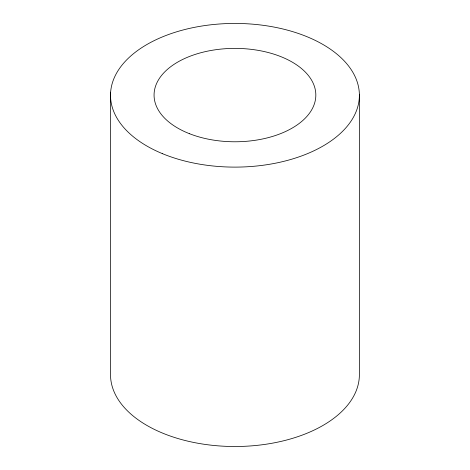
<?xml version="1.0" encoding="UTF-8"?>
<svg xmlns="http://www.w3.org/2000/svg" width="470" height="470" viewBox="0 0 470 470"><rect width="100%" height="100%" fill="white"/><g stroke="black" fill="none" stroke-linecap="round" stroke-linejoin="round"><path stroke-width="0.7" d="M359.368 94.247L359.368 373.644A124.433 71.84 0 0 1 233.173 446.5A124.433 71.84 0 0 1 110.632 371.594L110.632 92.196M162.291 153.596A124.433 71.84 0 0 0 358.757 102.442A124.433 71.84 0 0 0 183.799 29.786A124.433 71.84 0 0 0 162.291 153.596M189.616 133.756A80.881 46.695 0 0 0 315.623 98.412A80.881 46.695 0 0 0 199.609 53.081A80.881 46.695 0 0 0 189.616 133.756"/></g></svg>
